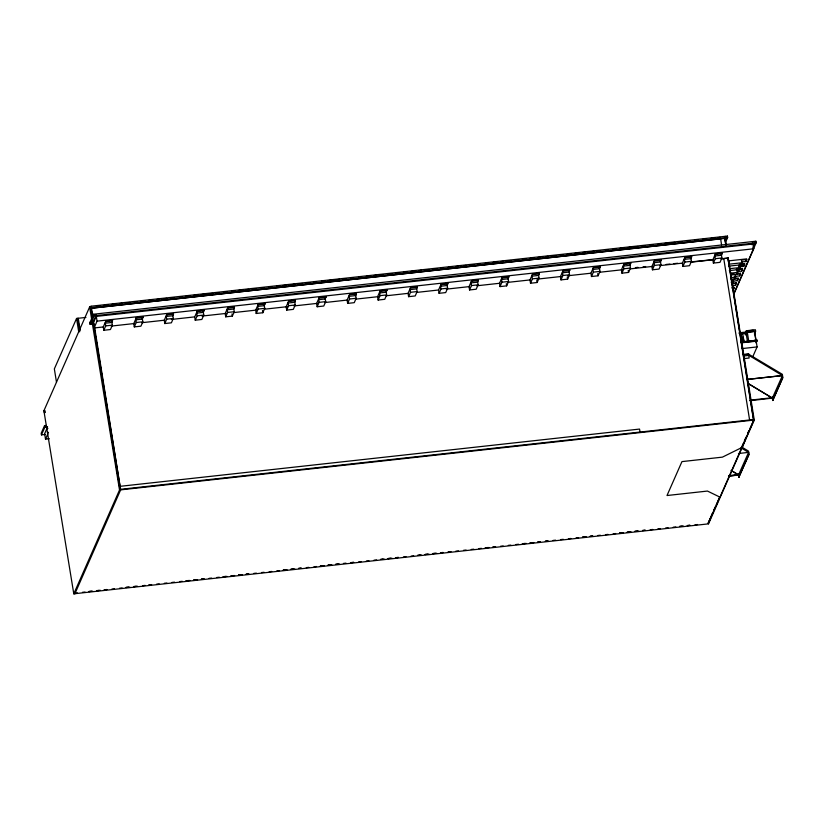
<?xml version="1.0" encoding="UTF-8"?>
<svg xmlns="http://www.w3.org/2000/svg" width="824" height="824" viewBox="0 0 824 824"><rect width="100%" height="100%" fill="white"/><g stroke="black" fill="none" stroke-linecap="round" stroke-linejoin="round"><path stroke-width="1.24" d="M721.185 258.808L728.251 258.077L754.259 420.034L708.527 523.858L73.789 593.816L43.899 410.785L89.631 306.961L91.258 306.837L90.702 306.899L91.001 306.219L727.417 236.076L727.644 237.467L725.594 242.112M91.001 306.219L90.918 308.289L727.345 238.146M91.402 308.238L720.639 238.785L721.567 244.934M92.01 324.182L90.135 324.388L89.878 322.751L93.596 314.212L755.865 241.226L756.123 242.864L752.405 251.392M90.135 324.388L93.864 315.849L93.596 314.212M96.037 314.758L93.534 321.535M752.951 244.028L96.295 316.395L93.318 322.812M96.295 316.395L97.057 321.144L94.08 327.973L103.505 326.932M105.894 320.969L103.278 326.953L103.814 330.269L110.437 329.538L112.352 325.15L111.92 322.452L112.517 320.237L105.894 320.969L105.297 323.183L105.73 325.882L103.814 330.269M111.642 322.236L112.517 320.237M136.372 317.611L133.766 323.595L134.291 326.901L140.914 326.18L142.83 321.793L142.398 319.094L142.995 316.88L136.372 317.611L135.775 319.825L136.207 322.524L134.291 326.901M142.119 318.878L142.995 316.88M166.86 314.253L164.244 320.237L164.769 323.544L171.392 322.823L173.308 318.435L172.875 315.736L173.473 313.522L166.86 314.253L166.252 316.468L166.685 319.166L164.769 323.544M172.607 315.52L173.473 313.522M197.338 310.885L194.722 316.88L195.247 320.186L201.87 319.454L203.786 315.077L203.353 312.378L203.95 310.164L197.338 310.885L196.73 313.11L197.163 315.808L195.247 320.186M203.085 312.152L203.95 310.164M227.815 307.527L225.199 313.522L225.725 316.828L232.347 316.097L234.263 311.719L233.831 309.021L234.428 306.806L227.815 307.527L227.208 309.752L227.64 312.44L225.725 316.828M233.563 308.794L234.428 306.806M258.293 304.169L255.677 310.164L256.213 313.47L262.825 312.739L264.741 308.351L264.308 305.663L264.906 303.438L258.293 304.169L257.685 306.384L258.118 309.082L256.213 313.47M264.041 305.436L264.906 303.438M288.771 300.812L286.155 306.806L286.69 310.112L293.303 309.381L295.219 304.993L294.786 302.295L295.394 300.08L288.771 300.812L288.163 303.026L288.596 305.725L286.69 310.112M294.518 302.078L295.394 300.08M319.248 297.454L316.632 303.438L317.168 306.755L323.781 306.023L325.696 301.636L325.264 298.937L325.871 296.722L319.248 297.454L318.651 299.668L319.084 302.367L317.168 306.755M324.996 298.721L325.871 296.722M349.726 294.096L347.11 300.08L347.646 303.397L354.258 302.666L356.174 298.278L355.741 295.579L356.349 293.365L349.726 294.096L349.129 296.31L349.561 299.009L347.646 303.397M355.474 295.363L356.349 293.365M380.204 290.738L377.588 296.722L378.123 300.039L384.746 299.308L386.652 294.92L386.219 292.221L386.827 290.007L380.204 290.738L379.607 292.953L380.039 295.651L378.123 300.039M385.951 292.005L386.827 290.007M410.682 287.38L408.065 293.365L408.601 296.671L415.224 295.95L417.14 291.562L416.697 288.863L417.304 286.649L410.682 287.38L410.084 289.595L410.517 292.293L408.601 296.671M416.429 288.647L417.304 286.649M438.543 290.007L441.159 284.022L447.782 283.291L447.185 285.506L447.617 288.204L445.702 292.582L439.079 293.313L438.543 290.007L416.831 292.396M439.079 293.313L440.995 288.936L440.562 286.237L441.159 284.022M446.907 285.289L447.782 283.291M471.637 280.654L469.031 286.649L469.556 289.955L476.179 289.224L478.095 284.846L477.663 282.148L478.26 279.933L471.637 280.654L471.04 282.879L471.472 285.567L469.556 289.955M477.395 281.921L478.26 279.933M502.125 277.297L499.509 283.291L500.034 286.598L506.657 285.866L508.573 281.489L508.14 278.79L508.738 276.565L502.125 277.297L501.517 279.511L501.95 282.21L500.034 286.598M507.872 278.563L508.738 276.565M532.603 273.939L529.986 279.933L530.512 283.24L537.135 282.508L539.051 278.121L538.618 275.432L539.215 273.207L532.603 273.939L531.995 276.153L532.428 278.852L530.512 283.24M538.35 275.206L539.215 273.207M563.08 270.581L560.464 276.576L560.99 279.882L567.612 279.151L569.528 274.763L569.096 272.064L569.693 269.85L563.08 270.581L562.473 272.796L562.905 275.494L560.99 279.882M568.828 271.848L569.693 269.85M593.558 267.223L590.942 273.207L591.477 276.524L598.09 275.793L600.006 271.405L599.573 268.706L600.181 266.492L593.558 267.223L592.95 269.438L593.383 272.136L591.477 276.524M599.306 268.49L600.181 266.492M624.036 263.865L621.42 269.85L621.955 273.166L628.568 272.435L630.484 268.047L630.051 265.349L630.659 263.134L624.036 263.865L623.428 266.08L623.871 268.779L621.955 273.166M629.783 265.132L630.659 263.134M654.514 260.508L651.897 266.492L652.433 269.798L659.046 269.077L660.961 264.689L660.529 261.991L661.136 259.776L654.514 260.508L653.916 262.722L654.349 265.421L652.433 269.798M660.261 261.774L661.136 259.776M684.991 257.15L682.375 263.134L682.911 266.44L689.523 265.709L691.439 261.332L691.006 258.633L691.614 256.418L684.991 257.15L684.394 259.364L684.826 262.063L682.911 266.44M690.739 258.417L691.614 256.418M715.469 253.782L712.853 259.776L713.388 263.083L720.011 262.351L721.917 257.974L721.484 255.275L722.092 253.061L715.469 253.782L714.871 256.007L715.304 258.705L713.388 263.083M724.873 237.013L725.171 236.323M727.149 238.579L724.904 238.826L725.388 237.714M727.118 236.766L727.417 236.076M721.216 255.049L722.092 253.061M738.52 266.873L739.396 264.864L744.68 264.288L744.577 263.67L739.653 264.216M732.68 283.94L733.556 281.932L733.123 279.233L738.407 278.656L738.304 278.038L734.606 278.45M736.697 273.661L740.395 273.249L740.498 273.867L735.214 274.443L735.647 277.142L734.771 279.151L731.156 279.552M737.305 269.654L737.738 272.353L736.862 274.361L730.847 275.031M739.396 264.864L739.828 267.563L738.953 269.572L738.664 267.779M728.189 260.92L746.668 258.88L746.771 259.498L741.487 260.075L741.919 262.774L741.044 264.782L729.013 266.111M751.694 244.666L752.683 242.39L753.713 248.776L733.772 294.436M733.247 289.636L734.122 287.627L731.661 287.895M732.515 283.24L736.213 282.838L735.43 285.454L732.268 285.804M740.395 273.249L739.612 275.875L734.339 276.462M736.326 269.139L742.486 268.459L741.713 271.086L737.48 271.549M739.571 266.76L743.804 266.296L744.577 263.67M733.339 290.244L734.122 287.627M735.43 285.454L736.213 282.838M733.298 281.128L737.521 280.665L738.407 278.656M739.612 275.875L740.498 273.867M741.713 271.086L742.486 268.459M743.804 266.296L744.68 264.288M741.662 261.97L745.895 261.507L746.771 259.498M752.508 248.91L755.865 241.226M85.923 317.425L76.56 318.455L54.353 368.894L56.485 382.212M90.702 306.899L92.618 318.177M46.288 425.431L44.558 425.617L41.2 433.249L41.458 434.887L45.299 434.464M41.458 434.887L44.826 427.254L44.558 425.617M47.133 428.068L44.64 433.723L45.516 439.141L49.347 438.718M45.516 439.141L47.998 433.486M73.789 593.816L119.521 489.992L89.641 306.94M74.871 593.033L74.912 593.692L120.644 489.868L93.926 323.059M640.073 432.064L639.527 429.077L120.005 486.335M733.669 293.911L753.146 249.693M742.373 333.71L742.589 333.215L744.031 342.218L743.31 337.716L741.724 337.892L742.445 342.393L741.003 333.39M745.535 332.566L746.338 330.754L755.381 329.755L755.608 331.176L754.403 333.905M739.066 332.814L746.328 332.01L746.235 333.287L742.599 333.689M747.09 330.918L745.36 334.904L745.133 333.483M746.235 333.287L746.328 332.01M746.348 334.544L747.317 332.34L754.619 331.536L757.091 346.925L752.456 357.451M748.625 354.186L782.357 374.312L782.8 377.794L772.809 400.474L772.304 398.239L782.439 375.548L748.769 355.268L749.129 358.028L743.784 358.615M756.102 342.475L757.122 340.158L741.034 341.929M756.216 343.124L757.122 340.158M749.613 420.096L723.75 258.54M708.115 523.24L712.667 512.909M714.181 509.469L715.191 507.172M741.796 446.773L743.32 443.302M744.34 440.995L745.864 437.523M747.904 432.899L748.923 430.581M753.507 420.178L727.88 258.118M712.822 512.94L708.249 523.333L719.774 496.769M713.841 510.633L715.366 507.172M716.386 504.865L719.434 497.933M719.743 496.841L720.238 497.274L707.466 491.063L667.007 495.523L681.953 461.605L722.401 457.145L742.228 447.35L746.554 436.37M747.574 434.052L749.109 430.571M750.128 428.264L753.188 421.311M753.702 420.158L728.066 258.097M720.66 495.564L754.166 419.488L119.995 489.384L90.743 306.786L89.579 307.074M748.46 452.376L748.82 454.621L738.829 477.302L748.965 454.611L748.522 451.13L742.002 447.205M772.665 400.485L782.656 377.804L782.295 375.559M43.899 410.785L45.021 410.651M44.115 412.124L45.238 412M46.556 427.059L47.627 426.945L44.826 427.254M46.824 428.655L47.885 428.532M47.442 432.476L48.503 432.353M119.521 489.992L754.259 420.034M73.697 593.27L74.912 593.692M96.429 306.168L100.26 305.745M104.102 305.313L107.944 304.901M111.776 304.468L114.34 304.19M119.459 303.623L122.014 303.345M127.133 302.779L129.687 302.501M134.806 301.934L137.361 301.656M141.203 301.224L145.045 300.812M148.887 300.379L151.441 300.111M156.56 299.534L159.114 299.267M164.233 298.69L166.788 298.422M171.917 297.845L174.461 297.577M179.591 297.001L182.145 296.733M185.987 296.29L189.819 295.888M193.661 295.445L197.492 295.043L194.897 295.414M201.344 294.601L205.166 294.199M209.018 293.756L211.572 293.498M216.691 292.911L219.246 292.654M224.375 292.067L226.919 291.809M232.049 291.212L234.593 290.965M238.445 290.512L242.266 290.12M246.118 289.667L248.673 289.409M253.802 288.822L256.346 288.565M261.476 287.978L264.02 287.72M269.149 287.123L271.693 286.876M283.229 285.578L285.784 285.289M290.903 284.733L294.724 284.342M298.576 283.889L302.398 283.497M306.26 283.034L308.794 282.797M313.934 282.189L316.478 281.952M321.607 281.344L324.151 281.108M328.003 280.644L331.825 280.263L329.239 280.613M335.687 279.799L339.498 279.418M343.361 278.945L345.895 278.708M351.034 278.1L353.578 277.863M358.708 277.255L361.252 277.019M366.392 276.411L368.925 276.174M374.065 275.566L376.599 275.329L374.014 275.679M380.461 274.856L383.026 274.577M388.135 274.011L391.956 273.64M395.819 273.166L399.63 272.796L397.044 273.135M403.492 272.322L406.026 272.095M411.166 271.477L413.7 271.251M418.849 270.632L421.383 270.406M425.246 269.922L429.057 269.561L426.472 269.891M432.919 269.077L436.73 268.717M440.593 268.233L443.158 267.954M448.277 267.388L450.8 267.172M455.95 266.543L458.484 266.327M463.624 265.699L466.157 265.483M471.307 264.844L473.831 264.638M477.704 264.144L480.258 263.865M485.377 263.299L487.932 263.01M493.051 262.454L496.862 262.104L494.287 262.423M500.734 261.61L503.258 261.393M508.408 260.755L510.932 260.549M516.082 259.91L518.605 259.704L516.03 260.024M522.478 259.21L526.289 258.86L523.714 259.179M530.162 258.365L533.962 258.015L531.387 258.334M537.835 257.521L540.389 257.232M545.509 256.666L548.073 256.388M553.182 255.821L555.706 255.625M560.866 254.977L563.389 254.781L560.814 255.09M567.262 254.276L571.063 253.936M574.936 253.432L577.5 253.143M582.609 252.577L585.174 252.298M590.293 251.732L594.094 251.402L591.519 251.701M597.966 250.887L600.521 250.609M605.64 250.043L608.164 249.857L605.599 250.156M613.324 249.198L615.837 249.013L613.272 249.312M619.72 248.488L623.511 248.168M627.394 247.643L631.194 247.324L628.63 247.612M635.067 246.798L637.632 246.52M642.751 245.954L645.305 245.676M650.383 245.212L652.979 244.821M660.663 243.976L658.057 244.368L660.611 244.089M664.494 243.554L668.336 243.132M672.178 242.709L674.732 242.431M679.851 241.865L682.406 241.587M687.525 241.02L690.09 240.732M695.209 240.175L697.763 239.887M705.437 239.042L702.831 239.434L705.396 239.156M712.956 238.218L710.504 238.589L712.976 238.321M717.735 237.693L720.135 237.425M97.654 306.137L100.219 305.848M105.338 305.292L107.892 305.004M113.012 304.447L115.566 304.159M134.765 302.048L137.32 301.759M142.439 301.203L144.993 300.914M179.539 297.114L182.104 296.825M187.213 296.259L189.778 295.981M202.57 294.57L205.135 294.292M210.244 293.725L212.808 293.447M224.324 292.17L226.878 291.892M231.997 291.325L234.562 291.047M239.671 290.481L242.235 290.202M292.129 284.702L294.693 284.424M299.812 283.858L302.367 283.569M307.486 283.013L310.04 282.725M321.556 281.458L324.12 281.18M336.913 279.769L339.467 279.48M389.371 273.98L391.925 273.702M404.718 272.291L407.283 272.013M418.798 270.746L421.352 270.457M434.145 269.046L436.71 268.768M463.572 265.802L466.137 265.524M471.256 264.957L473.81 264.679M568.488 254.245L571.053 253.967M620.946 248.467L623.511 248.178M665.73 243.533L668.285 243.245M717.9 237.775L720.372 237.508M91.217 307.609L727.644 237.467M93.864 315.849L756.123 242.864M97.057 321.144L753.713 248.776M89.878 322.751L92.679 322.442M105.997 321.576L112.62 320.845M136.475 318.219L143.098 317.487M166.953 314.861L173.576 314.129M197.43 311.503L204.053 310.772M227.908 308.145L234.531 307.414M258.386 304.787L265.009 304.056M288.863 301.429L295.486 300.698M319.352 298.061L325.964 297.34M349.829 294.704L356.442 293.972M380.307 291.346L386.919 290.614M410.785 287.988L417.397 287.257M441.262 284.63L447.885 283.899M471.74 281.272L478.363 280.541M502.218 277.915L508.841 277.183M532.695 274.557L539.318 273.826M563.173 271.189L569.796 270.468M593.651 267.831L600.274 267.11M624.129 264.473L630.751 263.742M654.616 261.115L661.229 260.384M685.094 257.757L691.707 257.026M715.572 254.4L722.184 253.668M105.297 323.183L111.92 322.452M135.775 319.825L142.398 319.094M166.252 316.468L172.875 315.736M196.73 313.11L203.353 312.378M227.208 309.752L233.831 309.021M257.685 306.384L264.308 305.663M288.163 303.026L294.786 302.295M318.651 299.668L325.264 298.937M349.129 296.31L355.741 295.579M379.607 292.953L386.219 292.221M410.084 289.595L416.697 288.863M440.562 286.237L447.185 285.506M471.04 282.879L477.663 282.148M501.517 279.511L508.14 278.79M531.995 276.153L538.618 275.432M562.473 272.796L569.096 272.064M592.95 269.438L599.573 268.706M623.428 266.08L630.051 265.349M653.916 262.722L660.529 261.991M684.394 259.364L691.006 258.633M714.871 256.007L721.484 255.275M105.73 325.882L112.352 325.15M136.207 322.524L142.83 321.793M166.685 319.166L173.308 318.435M197.163 315.808L203.786 315.077M227.64 312.44L234.263 311.719M258.118 309.082L264.741 308.351M288.596 305.725L295.219 304.993M319.084 302.367L325.696 301.636M349.561 299.009L356.174 298.278M380.039 295.651L386.652 294.92M410.517 292.293L417.14 291.562M440.995 288.936L447.617 288.204M471.472 285.567L478.095 284.846M501.95 282.21L508.573 281.489M532.428 278.852L539.051 278.121M562.905 275.494L569.528 274.763M593.383 272.136L600.006 271.405M623.871 268.779L630.484 268.047M654.349 265.421L660.961 264.689M684.826 262.063L691.439 261.332M715.304 258.705L721.917 257.974M111.178 326.088L134.199 323.544M141.872 322.699L164.893 320.165M171.289 319.465L194.31 316.921M201.983 316.076L226.281 313.398M233.954 312.553L256.975 310.02M264.648 309.175L287.669 306.631M294.055 305.931L317.075 303.397M324.749 302.552L347.769 300.008M355.443 299.163L378.463 296.63M386.137 295.785L407.88 293.385M446.237 289.162L469.258 286.618M476.931 285.774L499.952 283.24M507.625 282.395L530.646 279.861M537.042 279.151L561.34 276.473M567.736 275.772L590.756 273.228M599.707 272.25L622.728 269.706M630.391 268.861L653.411 266.327M659.808 265.627L682.828 263.083M690.502 262.238L713.522 259.704M721.196 258.86L728.251 258.077M79.825 331.66L78.692 331.732L76.56 318.455M728.684 264.226L741.919 262.774M741.24 265.956L743.701 265.678M730.208 268.624L739.828 267.563M729.322 270.632L742.589 269.077M736.677 271.014L739.149 270.746M730.517 273.146L737.738 272.353M731.774 274.207L734.236 273.928M730.837 277.678L735.647 277.142M731.146 282.199L733.556 281.932M732.083 283.909L736.306 283.446M748.305 330.784L753.177 330.249M755.608 331.176L746.565 332.175L746.338 330.754M740.055 333.174L742.476 332.906M739.19 333.586L746.451 332.783M754.897 340.054L755.814 339.952L754.64 332.649M740.694 342.238L756.061 340.539M741.136 342.588L757.235 340.817M741.157 342.856L756.174 341.198M742.074 348.583L757.091 346.925M748.686 354.042L743.248 354.639L748.666 354.083L748.759 355.319M743.361 355.999L748.707 355.412M750.149 400.155L772.696 397.673M749.861 400.711L772.5 398.116L747.481 383.16M738.469 453.519L748.604 452.366L738.469 475.057L738.974 477.281M730.002 475.469L738.86 474.49M728.54 476.056L738.664 474.933L731.053 470.38L738.613 475.036L738.531 473.81M728.498 476.159L738.613 475.036M88.941 591.477L91.495 591.199M96.614 590.633L99.168 590.355M104.288 589.788L106.842 589.51M126.02 587.399L128.575 587.11M133.694 586.554L136.248 586.266M149.041 584.855L151.595 584.577M186.121 580.776L188.675 580.487M193.794 579.921L196.349 579.643M201.468 579.076L204.022 578.798M223.201 576.687L225.755 576.398M233.429 575.554L230.875 575.842L234.665 575.533M238.548 574.998L241.102 574.709M246.222 574.153L248.776 573.865M283.302 570.064L285.856 569.775M290.975 569.219L293.529 568.931M298.649 568.375L301.203 568.086M320.382 565.975L322.936 565.697M328.055 565.13L330.609 564.852M335.728 564.286L338.283 563.997M343.402 563.441L345.956 563.153M351.065 562.596L353.63 562.308M380.482 559.352L383.036 559.074M388.156 558.507L390.71 558.219M395.819 557.663L398.383 557.374M417.562 555.263L420.116 554.985M425.236 554.418L427.79 554.14M435.463 553.295L432.909 553.574L436.689 553.264M440.572 552.729L443.137 552.451M448.246 551.884L450.81 551.596M485.326 547.795L487.89 547.517M492.999 546.951L495.564 546.673M522.416 543.706L524.97 543.428M530.09 542.861L532.644 542.583M537.753 542.017L540.317 541.739M545.426 541.172L547.991 540.894M585.071 536.805L582.506 537.083L586.297 536.774M590.18 536.239L592.744 535.961M619.596 532.994L622.151 532.716M627.26 532.149L629.824 531.871M634.933 531.305L637.498 531.027M642.607 530.46L645.161 530.182M679.687 526.371L682.251 526.093M687.36 525.527L689.915 525.249M74.263 593.208L77.384 592.858M82.493 592.301L85.057 592.013M88.889 591.591L92.731 591.169M96.562 590.746L100.394 590.324M104.236 589.902L106.79 589.624M111.91 589.057L114.464 588.779M119.583 588.212L122.137 587.934M125.969 587.512L129.811 587.09M133.643 586.657L137.484 586.235M142.593 585.679L145.148 585.39M148.99 584.968L151.544 584.69M156.663 584.123L159.217 583.845M164.337 583.279L166.891 583.001M172 582.434L174.564 582.156M179.673 581.59L182.238 581.311M186.07 580.889L189.901 580.457M193.743 580.034L197.575 579.612M201.417 579.19L203.971 578.911M209.09 578.345L211.644 578.067M216.763 577.5L219.318 577.222M223.15 576.8L226.991 576.378M238.497 575.111L242.328 574.689M246.17 574.256L248.724 573.978M253.844 573.411L256.398 573.133M261.517 572.567L264.071 572.289M269.18 571.722L271.745 571.444M276.854 570.878L279.418 570.599M283.25 570.177L287.082 569.755M290.923 569.332L294.755 568.91M298.597 568.488L301.151 568.199M306.271 567.633L308.825 567.355M313.934 566.788L316.498 566.51M320.33 566.088L324.172 565.666M328.003 565.243L331.835 564.821M335.677 564.399L339.509 563.976M351.024 562.71L353.578 562.421M358.687 561.865L361.252 561.577M366.361 561.01L368.925 560.732M374.034 560.166L376.589 559.887M381.708 559.321L384.262 559.043M388.104 558.62L391.936 558.198M395.778 557.776L398.332 557.488M403.441 556.931L406.005 556.643M411.114 556.087L413.679 555.798M418.788 555.232L421.342 554.954M425.184 554.531L429.016 554.109M440.531 552.842L443.085 552.564M448.194 551.998L450.759 551.709M455.868 551.153L458.432 550.865M463.541 550.308L466.106 550.02M471.215 549.464L473.769 549.175M478.888 548.609L481.443 548.331M485.284 547.909L489.116 547.486M492.958 547.064L495.512 546.786M500.621 546.219L503.186 545.931M508.295 545.375L510.859 545.086M515.968 544.53L518.523 544.242M522.365 543.819L526.196 543.397M530.038 542.975L533.87 542.553M537.712 542.13L540.266 541.852M545.375 541.286L547.939 541.008M553.048 540.441L555.613 540.163M560.722 539.596L563.276 539.308M568.395 538.752L570.95 538.463M576.069 537.907L578.623 537.619M590.128 536.352L592.693 536.074M597.802 535.507L600.366 535.229M605.475 534.663L608.03 534.385M613.149 533.818L615.703 533.53M619.545 533.107L623.377 532.685M627.219 532.263L631.05 531.841M634.882 531.418L638.724 530.996M642.555 530.574L645.12 530.296M650.229 529.729L652.783 529.451M657.902 528.884L660.457 528.606M665.576 528.04L668.13 527.762M673.249 527.195L675.804 526.907M679.635 526.485L683.477 526.062M687.309 525.64L689.873 525.362M694.982 524.795L697.537 524.517M635.407 267.604L637.972 267.337M643.091 266.811L645.656 266.554M666.132 264.452L669.974 264.061M673.816 263.659L677.658 263.268M690.461 261.96L713.502 259.591M747.523 383.078L772.449 398.219L772.809 400.474M741.003 447.782L748.583 452.407M93.03 320.701L120.654 489.847M745.792 260.889L745.895 261.507M747.317 332.34L748.759 341.342M746.122 333.123L747.43 341.301M737.429 280.057L737.521 280.665M742.908 337.088L743.269 339.344M740.786 333.885L742.228 342.887M725.089 238.393L726.253 245.645M724.904 238.414L726.068 245.665M724.718 238.435L725.882 245.686M753.888 420.137L753.97 420.673M708.434 523.312L708.527 523.858M628.218 270.231L628.568 272.435M597.74 273.589L598.09 275.793M567.262 276.946L567.612 279.151M536.784 280.304L537.135 282.508M506.307 283.662L506.657 285.866M262.475 310.535L262.825 312.739M231.997 313.892L232.347 316.097M91.505 307.96L92.865 316.89M90.29 321.793L90.558 323.43M78.249 318.27L80.185 330.342M77.683 318.332L79.619 330.403M44.723 411.331L44.939 412.68M772.366 396.993L772.449 398.219M279.377 286.031L276.833 286.278L279.336 286.113M782.439 375.548L747.378 379.411L782.419 375.589"/></g></svg>
